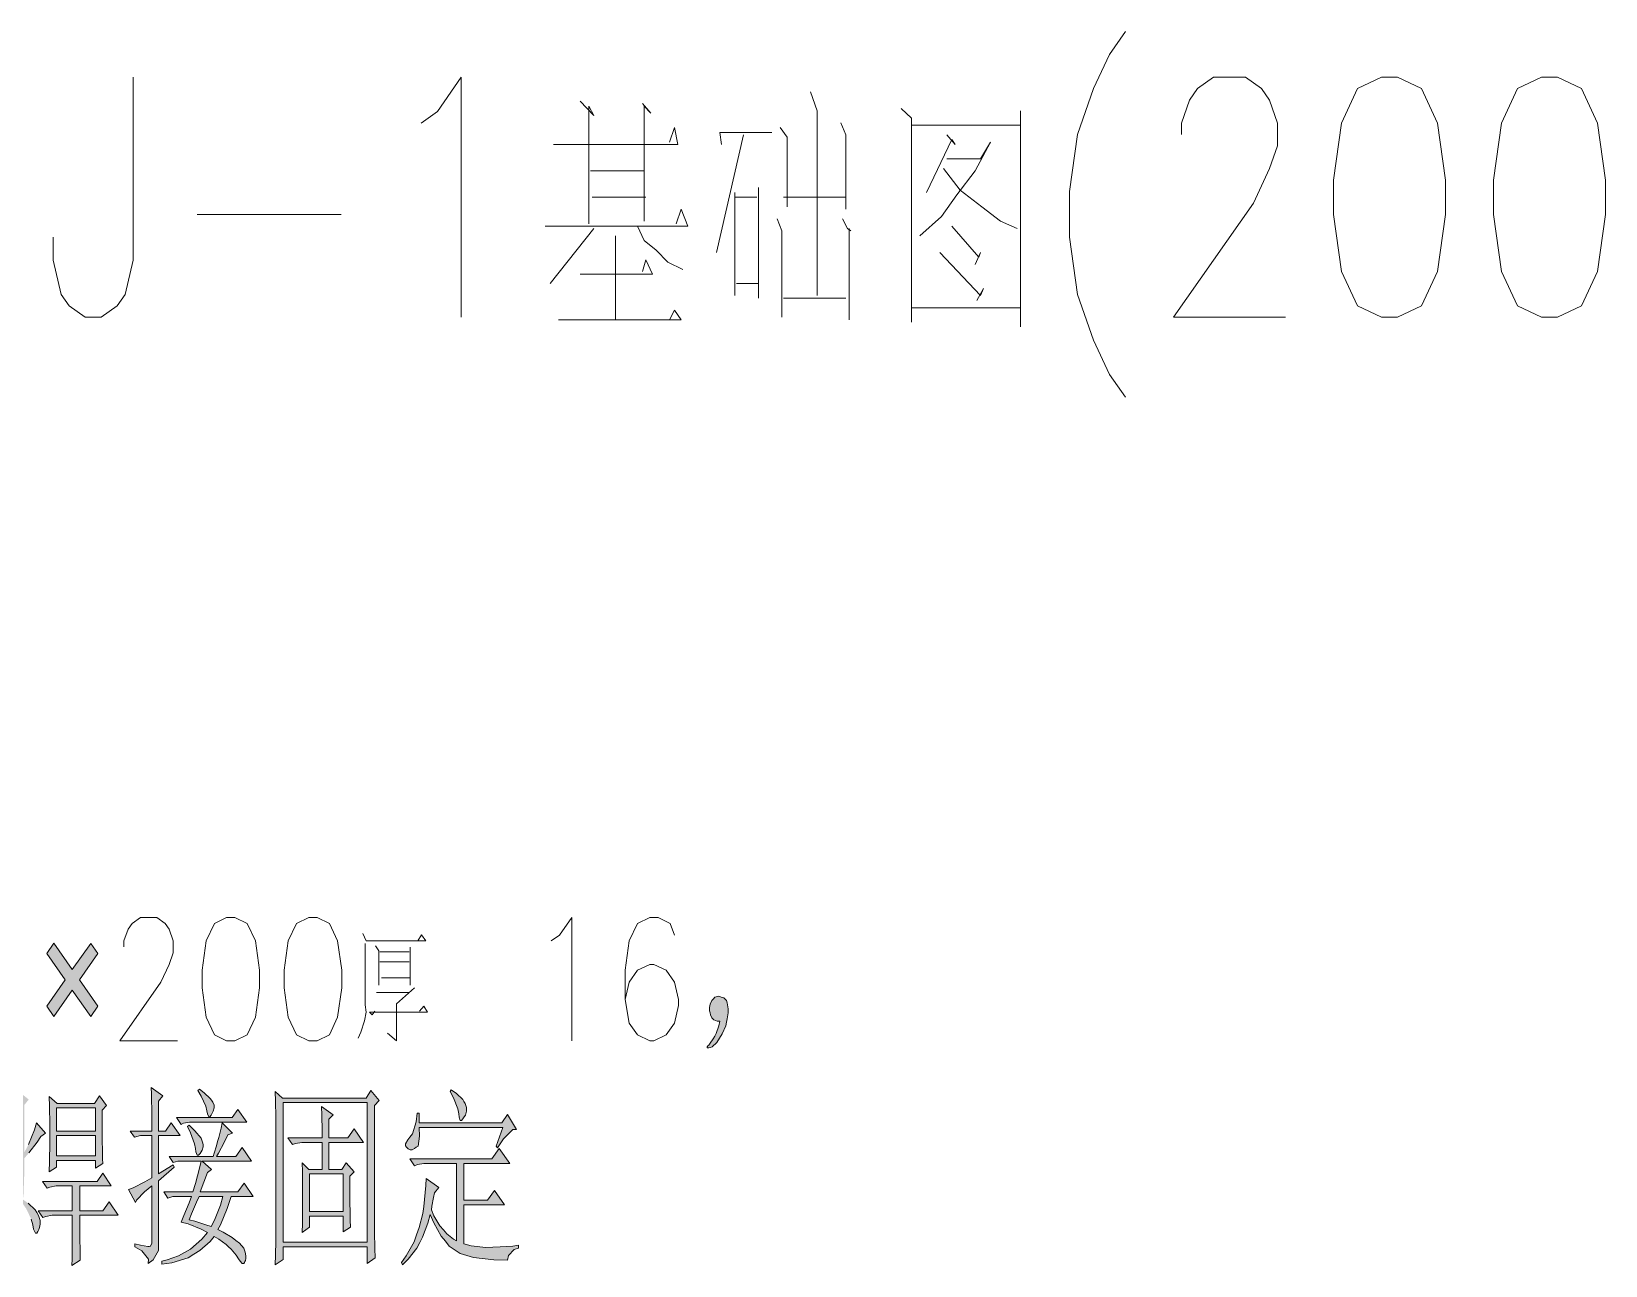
# Model space of a CAD drawing. Header units: millimetres. Extents: x 0 to 414, y 0 to 292.
# Drawn here: x 118.57 to 154.73, y 111.16 to 139.51 of the extents above; entities that cross this region are included whole.
import ezdxf

# ---------------------------------------------------------------- set-up
doc = ezdxf.new("R2010")
doc.units = ezdxf.units.MM

msp = doc.modelspace()

# ---------------------------------------------------------------- hatches: boundary and pattern name
h = msp.add_hatch(color=0)
h.dxf.hatch_style = 2
h.paths.add_polyline_path([(118.921389, 117.118694), (119.34825, 117.725472), (118.921389, 118.33225), (119.087194, 118.568611), (119.510528, 117.961833), (119.933861, 118.565083), (120.096139, 118.33225), (119.676333, 117.729), (120.099667, 117.122222), (119.933861, 116.885861), (119.510528, 117.492639), (119.083667, 116.885861)])
h = msp.add_hatch(color=0)
h.dxf.hatch_style = 2
h.paths.add_polyline_path([(134.267222, 116.434306), (134.3025, 116.494278), (134.358944, 116.667139), (134.383639, 116.780028), (134.327194, 116.780028), (134.249583, 116.804722), (134.224889, 116.829417), (134.203722, 116.857639), (134.168444, 116.924667), (134.161389, 116.970528), (134.150806, 117.012861), (134.147278, 117.094), (134.154333, 117.132806), (134.161389, 117.171611), (134.203722, 117.249222), (134.239, 117.288028), (134.274278, 117.326833), (134.366, 117.348), (134.418917, 117.330361), (134.475361, 117.312722), (134.538861, 117.249222), (134.552972, 117.199833), (134.563556, 117.153972), (134.577667, 117.06225), (134.577667, 117.019917), (134.577667, 116.967), (134.5565, 116.832944), (134.538861, 116.751806), (134.521222, 116.670667), (134.440083, 116.487222), (134.376583, 116.388444), (134.313083, 116.289667), (134.210778, 116.183833), (134.171972, 116.17325), (134.133167, 116.166194), (134.094361, 116.166194), (134.094361, 116.183833), (134.112, 116.208528), (134.129639, 116.226167), (134.164917, 116.2685), (134.235472, 116.370806)])
h = msp.add_hatch(color=0)
h.dxf.hatch_style = 2
h.paths.add_polyline_path([(118.229944, 115.199583), (118.508639, 114.977333), (118.409861, 114.853861), (118.409861, 113.767306), (118.501583, 113.940167), (118.639167, 114.278833), (118.688556, 114.441111), (118.893167, 114.201222), (118.783806, 114.130667), (118.702667, 114.000139), (118.512167, 113.749667), (118.409861, 113.629722), (118.406333, 113.266361), (118.388694, 112.793639), (118.374583, 112.68075), (118.494528, 112.596083), (118.656806, 112.444389), (118.695611, 112.380889), (118.734417, 112.313861), (118.773222, 112.197444), (118.773222, 112.148056), (118.773222, 112.112778), (118.755583, 112.035167), (118.737944, 111.992833), (118.720306, 111.946972), (118.695611, 111.904639), (118.663861, 111.904639), (118.621528, 111.999889), (118.603889, 112.095139), (118.568611, 112.225667), (118.448667, 112.472611), (118.364, 112.596083), (118.304028, 112.155111), (117.993583, 111.456611), (117.746639, 111.199083), (117.736056, 111.248472), (117.915972, 111.534222), (118.138222, 112.123361), (118.180556, 112.430278), (118.222889, 112.737194), (118.261694, 113.354556), (118.254639, 113.665), (118.247583, 113.975444), (118.237, 114.7445)])
h = msp.add_hatch(color=0)
h.paths.add_polyline_path([(118.977833, 113.319278), (118.984889, 113.552111), (118.991944, 113.989556), (118.991944, 114.190639), (118.991944, 114.39525), (118.984889, 114.822111), (118.977833, 115.044361), (119.161278, 114.889139), (120.018528, 114.889139), (120.138472, 115.062), (120.293694, 114.83975), (120.198444, 114.733917), (120.198444, 114.225917), (120.2055, 113.612083), (120.209028, 113.509778), (120.039694, 113.403944), (120.039694, 113.576806), (119.147167, 113.576806), (119.147167, 113.421583)])
h.paths.add_polyline_path([(119.147167, 114.786833), (119.147167, 114.250611), (120.039694, 114.250611), (120.039694, 114.786833)])
h.paths.add_polyline_path([(120.039694, 114.148306), (119.147167, 114.148306), (119.147167, 113.682639), (120.039694, 113.682639)])
h = msp.add_hatch(color=0)
h.dxf.hatch_style = 2
h.paths.add_polyline_path([(121.489611, 113.266361), (121.828278, 113.4745), (121.852972, 113.421583), (121.489611, 113.111139), (121.489611, 111.647111), (121.489611, 111.506), (121.369667, 111.290806), (121.249722, 111.213194), (121.260306, 111.308444), (121.108611, 111.498944), (120.946333, 111.594194), (120.946333, 111.661222), (121.080389, 111.629472), (121.242667, 111.597722), (121.274417, 111.60125), (121.302639, 111.608306), (121.334389, 111.678861), (121.334389, 111.749417), (121.334389, 112.991194), (121.172111, 112.853611), (120.985139, 112.663111), (120.960444, 112.610194), (120.801694, 112.906528), (120.911056, 112.948861), (121.175639, 113.086444), (121.334389, 113.181694), (121.334389, 114.148306), (121.080389, 114.148306), (120.93575, 114.113028), (120.836972, 114.250611), (121.334389, 114.250611), (121.334389, 114.603389), (121.327333, 115.104333), (121.320278, 115.2525), (121.588389, 115.062), (121.489611, 114.942056), (121.489611, 114.250611), (121.648361, 114.250611), (121.778889, 114.441111), (121.987028, 114.148306), (121.489611, 114.148306)])
h = msp.add_hatch(color=0)
h.dxf.hatch_style = 2
h.paths.add_polyline_path([(122.431528, 115.217222), (122.540889, 115.129028), (122.678472, 115.002028), (122.710222, 114.959694), (122.741972, 114.913833), (122.770194, 114.846806), (122.770194, 114.822111), (122.770194, 114.786833), (122.7455, 114.709222), (122.720806, 114.666889), (122.699639, 114.621028), (122.667889, 114.578694), (122.643194, 114.578694), (122.614972, 114.64925), (122.600861, 114.716278), (122.576167, 114.822111), (122.473861, 115.051417), (122.39625, 115.181944)])
h = msp.add_hatch(color=0)
h.paths.add_polyline_path([(124.170722, 111.181444), (124.177778, 111.403694), (124.184833, 111.731778), (124.184833, 111.834083), (124.184833, 114.423472), (124.184833, 114.568111), (124.177778, 114.942056), (124.170722, 115.164306), (124.340056, 115.009083), (126.259167, 115.009083), (126.368528, 115.181944), (126.562556, 114.956167), (126.453194, 114.836222), (126.453194, 112.112778), (126.453194, 111.939917), (126.46025, 111.551861), (126.467306, 111.336667), (126.283861, 111.213194), (126.283861, 111.594194), (124.354167, 111.594194), (124.354167, 111.301389)])
h.paths.add_polyline_path([(124.354167, 114.906778), (124.354167, 111.6965), (126.283861, 111.6965), (126.283861, 114.906778)])
h = msp.add_hatch(color=0)
h.dxf.hatch_style = 2
h.paths.add_polyline_path([(128.192389, 115.164306), (128.217083, 115.199583), (128.3335, 115.114917), (128.478139, 114.980861), (128.506361, 114.931472), (128.538111, 114.885611), (128.566333, 114.793889), (128.566333, 114.751556), (128.566333, 114.709222), (128.541639, 114.621028), (128.513417, 114.578694), (128.485194, 114.536361), (128.453444, 114.494028), (128.421694, 114.494028), (128.393472, 114.571639), (128.386417, 114.64925), (128.368778, 114.762139), (128.27, 115.019667)])
h = msp.add_hatch(color=0)
h.dxf.hatch_style = 2
h.paths.add_polyline_path([(121.902361, 114.561056), (123.182944, 114.561056), (123.313472, 114.751556), (123.518083, 114.45875), (122.276306, 114.45875), (122.198694, 114.45875), (122.064639, 114.434056), (122.008194, 114.405833)])
h = msp.add_hatch(color=0)
h.paths.add_polyline_path([(125.885222, 113.213444), (125.885222, 112.793639), (125.892278, 112.208028), (125.899333, 112.042222), (125.73, 111.939917), (125.73, 112.29975), (124.957417, 112.29975), (124.957417, 112.042222), (124.788083, 111.922278), (124.795139, 112.130417), (124.798667, 112.532583), (124.798667, 112.733667), (124.798667, 112.931222), (124.795139, 113.326333), (124.788083, 113.523889), (124.943306, 113.368667), (125.246694, 113.368667), (125.246694, 113.993083), (124.858639, 113.993083), (124.781028, 113.993083), (124.636389, 113.964861), (124.569361, 113.940167), (124.46, 114.095389), (125.246694, 114.095389), (125.246694, 114.257667), (125.239639, 114.621028), (125.236111, 114.818583), (125.500694, 114.628083), (125.401917, 114.525778), (125.401917, 114.095389), (125.839361, 114.095389), (125.984, 114.303528), (126.199194, 113.993083), (125.401917, 113.993083), (125.401917, 113.368667), (125.705306, 113.368667), (125.800556, 113.523889), (125.984, 113.319278)])
h.paths.add_polyline_path([(124.957417, 113.266361), (124.957417, 112.405583), (125.73, 112.405583), (125.73, 113.266361)])
h = msp.add_hatch(color=0)
h.dxf.hatch_style = 2
h.paths.add_polyline_path([(129.243667, 113.904889), (129.402417, 114.335278), (127.479778, 114.335278), (127.486833, 114.137722), (127.455083, 113.908417), (127.41275, 113.880194), (127.373944, 113.848444), (127.3175, 113.820222), (127.299861, 113.820222), (127.275167, 113.820222), (127.229306, 113.841389), (127.208139, 113.862556), (127.186972, 113.883722), (127.165806, 113.915472), (127.165806, 113.957806), (127.215194, 114.053056), (127.264583, 114.113028), (127.324556, 114.190639), (127.409222, 114.465806), (127.433917, 114.663361), (127.479778, 114.663361), (127.479778, 114.441111), (129.377722, 114.441111), (129.50825, 114.631611), (129.716389, 114.285889), (129.631722, 114.285889), (129.413, 114.07775), (129.278944, 113.869611)])
h = msp.add_hatch(color=0)
h.paths.add_polyline_path([(122.614972, 113.301639), (122.445639, 112.853611), (123.313472, 112.853611), (123.458111, 113.058222), (123.662722, 112.747778), (123.15825, 112.747778), (123.066528, 112.472611), (122.914833, 112.095139), (122.854861, 111.989306), (122.974806, 111.929333), (123.182944, 111.805861), (123.267611, 111.738833), (123.34875, 111.675333), (123.451056, 111.562444), (123.465167, 111.516583), (123.479278, 111.467194), (123.496917, 111.386056), (123.496917, 111.350778), (123.496917, 111.326083), (123.486333, 111.280222), (123.47575, 111.259056), (123.468694, 111.234361), (123.447528, 111.213194), (123.433417, 111.213194), (123.415778, 111.213194), (123.362861, 111.266111), (123.327583, 111.319028), (123.271139, 111.403694), (123.161778, 111.541278), (123.101806, 111.594194), (123.045361, 111.647111), (122.879556, 111.767056), (122.770194, 111.834083), (122.674944, 111.714139), (122.442111, 111.506), (122.304528, 111.421333), (122.170472, 111.336667), (121.800056, 111.223778), (121.563694, 111.195556), (121.563694, 111.266111), (121.690694, 111.290806), (121.95175, 111.389583), (122.089333, 111.463667), (122.223389, 111.53775), (122.487972, 111.767056), (122.614972, 111.922278), (122.473861, 111.999889), (122.174, 112.119833), (122.008194, 112.162167), (122.071694, 112.310333), (122.191639, 112.603139), (122.251611, 112.747778), (121.817694, 112.747778), (121.708333, 112.7125), (121.613083, 112.853611), (122.276306, 112.853611), (122.336278, 113.051167), (122.431528, 113.403944), (122.470333, 113.562694), (121.937639, 113.562694), (121.828278, 113.527417), (121.733028, 113.665), (122.7455, 113.665), (122.770194, 113.742611), (122.823111, 113.915472), (122.847806, 114.010722), (122.876028, 114.105972), (122.928944, 114.321167), (122.953639, 114.441111), (123.193528, 114.201222), (123.084167, 114.165944), (122.9995, 113.993083), (122.868972, 113.742611), (122.819583, 113.665), (123.267611, 113.665), (123.41225, 113.873139), (123.627444, 113.562694), (122.4915, 113.562694), (122.710222, 113.372194)])
h.paths.add_polyline_path([(122.191639, 112.215083), (122.322167, 112.179806), (122.576167, 112.102194), (122.699639, 112.059861), (122.77725, 112.2045), (122.911306, 112.550222), (122.964222, 112.747778), (122.420944, 112.747778), (122.3645, 112.620778), (122.251611, 112.352667)])
h = msp.add_hatch(color=0)
h.dxf.hatch_style = 2
h.paths.add_polyline_path([(122.191639, 114.388194), (122.322167, 114.261194), (122.470333, 114.088333), (122.487972, 114.046), (122.502083, 114.000139), (122.516194, 113.940167), (122.516194, 113.922528), (122.516194, 113.890778), (122.4915, 113.816694), (122.470333, 113.777889), (122.445639, 113.739083), (122.406833, 113.700278), (122.39625, 113.700278), (122.378611, 113.700278), (122.346861, 113.777889), (122.336278, 113.8555), (122.318639, 113.957806), (122.226917, 114.208278), (122.156361, 114.356444)])
h = msp.add_hatch(color=0)
h.dxf.hatch_style = 2
h.paths.add_polyline_path([(127.832556, 112.835972), (127.807861, 112.726611), (127.769056, 112.525528), (127.758472, 112.440861), (127.818444, 112.303278), (127.956028, 112.073972), (128.037167, 111.98225), (128.114778, 111.890528), (128.266472, 111.767056), (128.337028, 111.731778), (128.337028, 113.509778), (127.663222, 113.509778), (127.582083, 113.509778), (127.437444, 113.485083), (127.370417, 113.456861), (127.264583, 113.612083), (129.148417, 113.612083), (129.31775, 113.8555), (129.557639, 113.509778), (128.506361, 113.509778), (128.506361, 112.666639), (129.049639, 112.666639), (129.208389, 112.888889), (129.437694, 112.560806), (128.506361, 112.560806), (128.506361, 111.66475), (128.675694, 111.618889), (129.007306, 111.580083), (129.169583, 111.587139), (129.335389, 111.590667), (129.631722, 111.611833), (129.76225, 111.629472), (129.76225, 111.558917), (129.659944, 111.534222), (129.532944, 111.396639), (129.50825, 111.28375), (129.194278, 111.290806), (128.728611, 111.34725), (128.573389, 111.396639), (128.418167, 111.4425), (128.171222, 111.608306), (128.0795, 111.724722), (127.98425, 111.841139), (127.811389, 112.148056), (127.733778, 112.338556), (127.680861, 112.137472), (127.557389, 111.816444), (127.493889, 111.689444), (127.426861, 111.565972), (127.225778, 111.308444), (127.09525, 111.181444), (127.070556, 111.230833), (127.183444, 111.386056), (127.359833, 111.707083), (127.419806, 111.869361), (127.479778, 112.035167), (127.560917, 112.359722), (127.582083, 112.518472), (127.60325, 112.677222), (127.631472, 113.001778), (127.638528, 113.164056), (127.927806, 112.959444)])
h = msp.add_hatch(color=0)
h.dxf.hatch_style = 2
h.paths.add_polyline_path([(119.679861, 112.317389), (119.679861, 111.904639), (119.686917, 111.386056), (119.690444, 111.28375), (119.496417, 111.163806), (119.503472, 111.319028), (119.510528, 111.897583), (119.510528, 112.317389), (119.122472, 112.317389), (119.044861, 112.317389), (118.900222, 112.292694), (118.833194, 112.268), (118.723833, 112.423222), (119.510528, 112.423222), (119.510528, 112.991194), (119.22125, 112.991194), (119.140111, 112.991194), (118.995472, 112.9665), (118.931972, 112.941806), (118.822611, 113.097028), (120.0785, 113.097028), (120.209028, 113.284), (120.403056, 112.991194), (119.679861, 112.991194), (119.679861, 112.423222), (120.209028, 112.423222), (120.357194, 112.627833), (120.561806, 112.317389)])

# ---------------------------------------------------------------- linework, layer by layer
at = {"color": 0, "lineweight": 0}
for points in [[(143.704028, 139.513028), (143.337139, 138.987389), (142.966722, 138.200694), (142.599833, 137.149417), (142.416389, 135.837083), (142.416389, 134.785806), (142.599833, 133.473472), (142.966722, 132.422194), (143.337139, 131.6355), (143.704028, 131.109861)], [(120.911056, 138.46175), (120.911056, 134.260167), (120.727611, 133.473472), (120.540639, 133.208889), (120.17375, 132.947833), (119.806861, 132.947833), (119.439972, 133.208889), (119.256528, 133.473472), (119.073083, 134.260167), (119.073083, 134.785806)], [(127.525639, 137.410472), (127.896056, 137.675056), (128.446389, 138.46175), (128.446389, 132.947833)], [(144.988139, 137.149417), (144.988139, 137.410472), (145.175111, 137.936111), (145.358556, 138.200694), (145.725444, 138.46175), (146.459222, 138.46175), (146.829639, 138.200694), (147.013083, 137.936111), (147.196528, 137.410472), (147.196528, 136.884833), (147.013083, 136.362722), (146.642667, 135.5725), (144.804694, 132.947833), (147.379972, 132.947833)], [(131.180417, 137.911417), (131.490861, 137.579806), (131.374444, 137.798528), (131.374444, 135.09625)], [(132.609167, 137.854972), (132.803194, 137.63625), (132.647972, 137.798528), (132.647972, 135.152694)], [(136.468556, 138.130139), (136.623778, 137.689167), (136.623778, 133.44525)], [(137.163528, 137.414), (137.279944, 137.138833), (137.279944, 135.427861)], [(138.553472, 137.745611), (138.786306, 137.523361), (138.786306, 132.838472), (138.786306, 133.166556), (141.294556, 133.166556), (141.294556, 132.725583), (141.294556, 137.689167), (141.294556, 137.357556), (138.786306, 137.357556)], [(130.563056, 136.916583), (133.420556, 136.916583), (133.342944, 137.304639), (133.226528, 136.973028)], [(134.926917, 137.138833), (134.309556, 134.436556)], [(134.422444, 136.916583), (134.387167, 137.19175), (135.583083, 137.19175)], [(135.773583, 137.304639), (135.928806, 137.082389), (135.928806, 135.484306)], [(139.597694, 137.138833), (139.788194, 136.916583), (139.714111, 137.029472), (139.132028, 135.815917)], [(139.597694, 136.5885), (140.370278, 136.5885), (140.599583, 136.973028), (140.253861, 136.309806), (139.827, 135.759472), (139.481278, 135.262056), (138.980333, 134.821083)], [(139.520083, 136.36625), (139.904611, 135.868833), (140.405556, 135.484306), (140.832417, 135.152694), (141.216944, 134.986889)], [(131.41325, 136.309806), (132.647972, 136.309806)], [(131.452056, 135.703028), (132.686778, 135.703028)], [(134.732889, 135.815917), (134.732889, 133.44525)], [(134.732889, 135.703028), (135.233833, 135.703028)], [(135.272639, 135.925278), (135.272639, 133.388806)], [(135.851194, 135.703028), (137.279944, 135.703028)], [(122.378611, 135.311444), (125.687667, 135.311444)], [(130.372556, 135.043333), (133.653389, 135.043333), (133.498167, 135.427861), (133.38175, 135.09625)], [(131.490861, 134.986889), (130.485444, 133.720417)], [(132.49275, 135.043333), (132.647972, 134.711722), (132.919611, 134.493), (133.187722, 134.214306), (133.536972, 134.0485)], [(135.6995, 135.209139), (135.812389, 134.933972), (135.812389, 132.947833)], [(137.202333, 135.209139), (137.31875, 134.986889)], [(137.396361, 134.933972), (137.31875, 134.986889)], [(137.357556, 134.986889), (137.357556, 132.891389)], [(139.714111, 135.043333), (140.331472, 134.327194), (140.370278, 134.436556), (140.253861, 134.161389)], [(131.991806, 134.821083), (131.991806, 132.891389)], [(131.180417, 133.939139), (132.842, 133.939139), (132.686778, 134.27075), (132.609167, 133.995583)], [(139.442472, 134.436556), (140.370278, 133.44525), (140.444361, 133.607528), (140.292667, 133.332361)], [(134.771694, 133.720417), (135.272639, 133.720417)], [(130.679472, 132.891389), (133.498167, 132.891389), (133.342944, 133.113639), (133.226528, 132.891389)], [(135.851194, 133.388806), (137.279944, 133.388806)], [(120.695861, 118.487472), (120.695861, 118.621528), (120.791111, 118.889639), (120.886361, 119.023694), (121.073333, 119.161278), (121.450806, 119.161278), (121.641306, 119.023694), (121.736556, 118.889639), (121.828278, 118.621528), (121.828278, 118.349889), (121.736556, 118.081778), (121.546056, 117.676083), (120.604139, 116.328472), (121.923528, 116.328472)], [(130.510139, 118.621528), (130.700639, 118.755583), (130.982861, 119.161278), (130.982861, 116.328472)], [(133.342944, 118.755583), (133.247694, 119.023694), (132.965472, 119.161278), (132.774972, 119.161278), (132.49275, 119.023694), (132.305778, 118.621528), (132.210528, 117.947722), (132.210528, 117.273917), (132.305778, 116.734167), (132.49275, 116.462528), (132.774972, 116.328472), (132.870222, 116.328472), (133.152444, 116.462528), (133.342944, 116.734167), (133.438194, 117.136333), (133.438194, 117.273917), (133.342944, 117.676083), (133.152444, 117.947722), (132.870222, 118.081778), (132.774972, 118.081778), (132.49275, 117.947722), (132.305778, 117.676083), (132.210528, 117.273917)], [(126.181556, 118.790861), (126.259167, 118.621528), (127.627944, 118.621528), (127.529167, 118.762639), (127.448028, 118.621528)], [(126.238, 118.565083), (126.238, 117.432667), (126.238, 117.150444), (126.259167, 116.981111), (126.220361, 116.783556), (126.139222, 116.526028), (126.07925, 116.384917)], [(126.477889, 118.508639), (126.5555, 118.39575), (126.5555, 117.602)], [(126.576667, 118.367528), (127.250472, 118.367528)], [(127.268111, 118.480417), (127.268111, 117.602)], [(126.576667, 118.14175), (127.250472, 118.14175)], [(126.615472, 117.771333), (127.268111, 117.771333)], [(127.370417, 117.545556), (126.954139, 117.178667), (126.954139, 116.328472), (126.753056, 116.497806)], [(126.495528, 117.432667), (127.250472, 117.432667)], [(126.456722, 117.009333), (126.39675, 116.924667), (126.336778, 116.981111), (127.66675, 116.981111), (127.585611, 117.122222), (127.486833, 117.009333)], [(118.501583, 113.940167), (118.639167, 114.278833), (118.688556, 114.441111), (118.893167, 114.201222), (118.783806, 114.130667), (118.702667, 114.000139), (118.512167, 113.749667)], [(118.494528, 112.596083), (118.656806, 112.444389), (118.695611, 112.380889), (118.734417, 112.313861), (118.773222, 112.197444), (118.773222, 112.148056), (118.773222, 112.112778), (118.755583, 112.035167), (118.737944, 111.992833), (118.720306, 111.946972), (118.695611, 111.904639), (118.663861, 111.904639), (118.621528, 111.999889), (118.603889, 112.095139), (118.568611, 112.225667)]]:
    msp.add_lwpolyline(points, dxfattribs=at)
for points in [[(149.584833, 138.46175), (149.0345, 138.200694), (148.667611, 137.410472), (148.484167, 136.098139), (148.484167, 135.311444), (148.667611, 133.999111), (149.0345, 133.208889), (149.584833, 132.947833), (149.951722, 132.947833), (150.505583, 133.208889), (150.872472, 133.999111), (151.055917, 135.311444), (151.055917, 136.098139), (150.872472, 137.410472), (150.505583, 138.200694), (149.951722, 138.46175)], [(153.260778, 138.46175), (152.710444, 138.200694), (152.343556, 137.410472), (152.160111, 136.098139), (152.160111, 135.311444), (152.343556, 133.999111), (152.710444, 133.208889), (153.260778, 132.947833), (153.627667, 132.947833), (154.181528, 133.208889), (154.548417, 133.999111), (154.731861, 135.311444), (154.731861, 136.098139), (154.548417, 137.410472), (154.181528, 138.200694), (153.627667, 138.46175)], [(123.055944, 119.161278), (122.773722, 119.023694), (122.583222, 118.621528), (122.4915, 117.947722), (122.4915, 117.542028), (122.583222, 116.868222), (122.773722, 116.462528), (123.055944, 116.328472), (123.246444, 116.328472), (123.528667, 116.462528), (123.715639, 116.868222), (123.810889, 117.542028), (123.810889, 117.947722), (123.715639, 118.621528), (123.528667, 119.023694), (123.246444, 119.161278)], [(124.943306, 119.161278), (124.661083, 119.023694), (124.470583, 118.621528), (124.378861, 117.947722), (124.378861, 117.542028), (124.470583, 116.868222), (124.661083, 116.462528), (124.943306, 116.328472), (125.133806, 116.328472), (125.416028, 116.462528), (125.603, 116.868222), (125.69825, 117.542028), (125.69825, 117.947722), (125.603, 118.621528), (125.416028, 119.023694), (125.133806, 119.161278)], [(118.921389, 117.118694), (119.34825, 117.725472), (118.921389, 118.33225), (119.087194, 118.568611), (119.510528, 117.961833), (119.933861, 118.565083), (120.096139, 118.33225), (119.676333, 117.729), (120.099667, 117.122222), (119.933861, 116.885861), (119.510528, 117.492639), (119.083667, 116.885861)], [(134.267222, 116.434306), (134.3025, 116.494278), (134.358944, 116.667139), (134.383639, 116.780028), (134.327194, 116.780028), (134.249583, 116.804722), (134.224889, 116.829417), (134.203722, 116.857639), (134.168444, 116.924667), (134.161389, 116.970528), (134.150806, 117.012861), (134.147278, 117.094), (134.154333, 117.132806), (134.161389, 117.171611), (134.203722, 117.249222), (134.239, 117.288028), (134.274278, 117.326833), (134.366, 117.348), (134.418917, 117.330361), (134.475361, 117.312722), (134.538861, 117.249222), (134.552972, 117.199833), (134.563556, 117.153972), (134.577667, 117.06225), (134.577667, 117.019917), (134.577667, 116.967), (134.5565, 116.832944), (134.538861, 116.751806), (134.521222, 116.670667), (134.440083, 116.487222), (134.376583, 116.388444), (134.313083, 116.289667), (134.210778, 116.183833), (134.171972, 116.17325), (134.133167, 116.166194), (134.094361, 116.166194), (134.094361, 116.183833), (134.112, 116.208528), (134.129639, 116.226167), (134.164917, 116.2685), (134.235472, 116.370806)], [(118.977833, 113.319278), (118.984889, 113.552111), (118.991944, 113.989556), (118.991944, 114.190639), (118.991944, 114.39525), (118.984889, 114.822111), (118.977833, 115.044361), (119.161278, 114.889139), (120.018528, 114.889139), (120.138472, 115.062), (120.293694, 114.83975), (120.198444, 114.733917), (120.198444, 114.225917), (120.2055, 113.612083), (120.209028, 113.509778), (120.039694, 113.403944), (120.039694, 113.576806), (119.147167, 113.576806), (119.147167, 113.421583)], [(121.489611, 113.266361), (121.828278, 113.4745), (121.852972, 113.421583), (121.489611, 113.111139), (121.489611, 111.647111), (121.489611, 111.506), (121.369667, 111.290806), (121.249722, 111.213194), (121.260306, 111.308444), (121.108611, 111.498944), (120.946333, 111.594194), (120.946333, 111.661222), (121.080389, 111.629472), (121.242667, 111.597722), (121.274417, 111.60125), (121.302639, 111.608306), (121.334389, 111.678861), (121.334389, 111.749417), (121.334389, 112.991194), (121.172111, 112.853611), (120.985139, 112.663111), (120.960444, 112.610194), (120.801694, 112.906528), (120.911056, 112.948861), (121.175639, 113.086444), (121.334389, 113.181694), (121.334389, 114.148306), (121.080389, 114.148306), (120.93575, 114.113028), (120.836972, 114.250611), (121.334389, 114.250611), (121.334389, 114.603389), (121.327333, 115.104333), (121.320278, 115.2525), (121.588389, 115.062), (121.489611, 114.942056), (121.489611, 114.250611), (121.648361, 114.250611), (121.778889, 114.441111), (121.987028, 114.148306), (121.489611, 114.148306)], [(122.431528, 115.217222), (122.540889, 115.129028), (122.678472, 115.002028), (122.710222, 114.959694), (122.741972, 114.913833), (122.770194, 114.846806), (122.770194, 114.822111), (122.770194, 114.786833), (122.7455, 114.709222), (122.720806, 114.666889), (122.699639, 114.621028), (122.667889, 114.578694), (122.643194, 114.578694), (122.614972, 114.64925), (122.600861, 114.716278), (122.576167, 114.822111), (122.473861, 115.051417), (122.39625, 115.181944)], [(124.170722, 111.181444), (124.177778, 111.403694), (124.184833, 111.731778), (124.184833, 111.834083), (124.184833, 114.423472), (124.184833, 114.568111), (124.177778, 114.942056), (124.170722, 115.164306), (124.340056, 115.009083), (126.259167, 115.009083), (126.368528, 115.181944), (126.562556, 114.956167), (126.453194, 114.836222), (126.453194, 112.112778), (126.453194, 111.939917), (126.46025, 111.551861), (126.467306, 111.336667), (126.283861, 111.213194), (126.283861, 111.594194), (124.354167, 111.594194), (124.354167, 111.301389)], [(128.192389, 115.164306), (128.217083, 115.199583), (128.3335, 115.114917), (128.478139, 114.980861), (128.506361, 114.931472), (128.538111, 114.885611), (128.566333, 114.793889), (128.566333, 114.751556), (128.566333, 114.709222), (128.541639, 114.621028), (128.513417, 114.578694), (128.485194, 114.536361), (128.453444, 114.494028), (128.421694, 114.494028), (128.393472, 114.571639), (128.386417, 114.64925), (128.368778, 114.762139), (128.27, 115.019667)], [(119.147167, 114.786833), (119.147167, 114.250611), (120.039694, 114.250611), (120.039694, 114.786833)], [(121.902361, 114.561056), (123.182944, 114.561056), (123.313472, 114.751556), (123.518083, 114.45875), (122.276306, 114.45875), (122.198694, 114.45875), (122.064639, 114.434056), (122.008194, 114.405833)], [(124.354167, 114.906778), (124.354167, 111.6965), (126.283861, 111.6965), (126.283861, 114.906778)], [(125.885222, 113.213444), (125.885222, 112.793639), (125.892278, 112.208028), (125.899333, 112.042222), (125.73, 111.939917), (125.73, 112.29975), (124.957417, 112.29975), (124.957417, 112.042222), (124.788083, 111.922278), (124.795139, 112.130417), (124.798667, 112.532583), (124.798667, 112.733667), (124.798667, 112.931222), (124.795139, 113.326333), (124.788083, 113.523889), (124.943306, 113.368667), (125.246694, 113.368667), (125.246694, 113.993083), (124.858639, 113.993083), (124.781028, 113.993083), (124.636389, 113.964861), (124.569361, 113.940167), (124.46, 114.095389), (125.246694, 114.095389), (125.246694, 114.257667), (125.239639, 114.621028), (125.236111, 114.818583), (125.500694, 114.628083), (125.401917, 114.525778), (125.401917, 114.095389), (125.839361, 114.095389), (125.984, 114.303528), (126.199194, 113.993083), (125.401917, 113.993083), (125.401917, 113.368667), (125.705306, 113.368667), (125.800556, 113.523889), (125.984, 113.319278)], [(129.243667, 113.904889), (129.402417, 114.335278), (127.479778, 114.335278), (127.486833, 114.137722), (127.455083, 113.908417), (127.41275, 113.880194), (127.373944, 113.848444), (127.3175, 113.820222), (127.299861, 113.820222), (127.275167, 113.820222), (127.229306, 113.841389), (127.208139, 113.862556), (127.186972, 113.883722), (127.165806, 113.915472), (127.165806, 113.957806), (127.215194, 114.053056), (127.264583, 114.113028), (127.324556, 114.190639), (127.409222, 114.465806), (127.433917, 114.663361), (127.479778, 114.663361), (127.479778, 114.441111), (129.377722, 114.441111), (129.50825, 114.631611), (129.716389, 114.285889), (129.631722, 114.285889), (129.413, 114.07775), (129.278944, 113.869611)], [(122.614972, 113.301639), (122.445639, 112.853611), (123.313472, 112.853611), (123.458111, 113.058222), (123.662722, 112.747778), (123.15825, 112.747778), (123.066528, 112.472611), (122.914833, 112.095139), (122.854861, 111.989306), (122.974806, 111.929333), (123.182944, 111.805861), (123.267611, 111.738833), (123.34875, 111.675333), (123.451056, 111.562444), (123.465167, 111.516583), (123.479278, 111.467194), (123.496917, 111.386056), (123.496917, 111.350778), (123.496917, 111.326083), (123.486333, 111.280222), (123.47575, 111.259056), (123.468694, 111.234361), (123.447528, 111.213194), (123.433417, 111.213194), (123.415778, 111.213194), (123.362861, 111.266111), (123.327583, 111.319028), (123.271139, 111.403694), (123.161778, 111.541278), (123.101806, 111.594194), (123.045361, 111.647111), (122.879556, 111.767056), (122.770194, 111.834083), (122.674944, 111.714139), (122.442111, 111.506), (122.304528, 111.421333), (122.170472, 111.336667), (121.800056, 111.223778), (121.563694, 111.195556), (121.563694, 111.266111), (121.690694, 111.290806), (121.95175, 111.389583), (122.089333, 111.463667), (122.223389, 111.53775), (122.487972, 111.767056), (122.614972, 111.922278), (122.473861, 111.999889), (122.174, 112.119833), (122.008194, 112.162167), (122.071694, 112.310333), (122.191639, 112.603139), (122.251611, 112.747778), (121.817694, 112.747778), (121.708333, 112.7125), (121.613083, 112.853611), (122.276306, 112.853611), (122.336278, 113.051167), (122.431528, 113.403944), (122.470333, 113.562694), (121.937639, 113.562694), (121.828278, 113.527417), (121.733028, 113.665), (122.7455, 113.665), (122.770194, 113.742611), (122.823111, 113.915472), (122.847806, 114.010722), (122.876028, 114.105972), (122.928944, 114.321167), (122.953639, 114.441111), (123.193528, 114.201222), (123.084167, 114.165944), (122.9995, 113.993083), (122.868972, 113.742611), (122.819583, 113.665), (123.267611, 113.665), (123.41225, 113.873139), (123.627444, 113.562694), (122.4915, 113.562694), (122.710222, 113.372194)], [(122.191639, 114.388194), (122.322167, 114.261194), (122.470333, 114.088333), (122.487972, 114.046), (122.502083, 114.000139), (122.516194, 113.940167), (122.516194, 113.922528), (122.516194, 113.890778), (122.4915, 113.816694), (122.470333, 113.777889), (122.445639, 113.739083), (122.406833, 113.700278), (122.39625, 113.700278), (122.378611, 113.700278), (122.346861, 113.777889), (122.336278, 113.8555), (122.318639, 113.957806), (122.226917, 114.208278), (122.156361, 114.356444)], [(120.039694, 114.148306), (119.147167, 114.148306), (119.147167, 113.682639), (120.039694, 113.682639)], [(127.832556, 112.835972), (127.807861, 112.726611), (127.769056, 112.525528), (127.758472, 112.440861), (127.818444, 112.303278), (127.956028, 112.073972), (128.037167, 111.98225), (128.114778, 111.890528), (128.266472, 111.767056), (128.337028, 111.731778), (128.337028, 113.509778), (127.663222, 113.509778), (127.582083, 113.509778), (127.437444, 113.485083), (127.370417, 113.456861), (127.264583, 113.612083), (129.148417, 113.612083), (129.31775, 113.8555), (129.557639, 113.509778), (128.506361, 113.509778), (128.506361, 112.666639), (129.049639, 112.666639), (129.208389, 112.888889), (129.437694, 112.560806), (128.506361, 112.560806), (128.506361, 111.66475), (128.675694, 111.618889), (129.007306, 111.580083), (129.169583, 111.587139), (129.335389, 111.590667), (129.631722, 111.611833), (129.76225, 111.629472), (129.76225, 111.558917), (129.659944, 111.534222), (129.532944, 111.396639), (129.50825, 111.28375), (129.194278, 111.290806), (128.728611, 111.34725), (128.573389, 111.396639), (128.418167, 111.4425), (128.171222, 111.608306), (128.0795, 111.724722), (127.98425, 111.841139), (127.811389, 112.148056), (127.733778, 112.338556), (127.680861, 112.137472), (127.557389, 111.816444), (127.493889, 111.689444), (127.426861, 111.565972), (127.225778, 111.308444), (127.09525, 111.181444), (127.070556, 111.230833), (127.183444, 111.386056), (127.359833, 111.707083), (127.419806, 111.869361), (127.479778, 112.035167), (127.560917, 112.359722), (127.582083, 112.518472), (127.60325, 112.677222), (127.631472, 113.001778), (127.638528, 113.164056), (127.927806, 112.959444)], [(119.679861, 112.317389), (119.679861, 111.904639), (119.686917, 111.386056), (119.690444, 111.28375), (119.496417, 111.163806), (119.503472, 111.319028), (119.510528, 111.897583), (119.510528, 112.317389), (119.122472, 112.317389), (119.044861, 112.317389), (118.900222, 112.292694), (118.833194, 112.268), (118.723833, 112.423222), (119.510528, 112.423222), (119.510528, 112.991194), (119.22125, 112.991194), (119.140111, 112.991194), (118.995472, 112.9665), (118.931972, 112.941806), (118.822611, 113.097028), (120.0785, 113.097028), (120.209028, 113.284), (120.403056, 112.991194), (119.679861, 112.991194), (119.679861, 112.423222), (120.209028, 112.423222), (120.357194, 112.627833), (120.561806, 112.317389)], [(124.957417, 113.266361), (124.957417, 112.405583), (125.73, 112.405583), (125.73, 113.266361)], [(122.191639, 112.215083), (122.322167, 112.179806), (122.576167, 112.102194), (122.699639, 112.059861), (122.77725, 112.2045), (122.911306, 112.550222), (122.964222, 112.747778), (122.420944, 112.747778), (122.3645, 112.620778), (122.251611, 112.352667)]]:
    msp.add_lwpolyline(points, close=True, dxfattribs=at)

doc.saveas('drawing.dxf')
